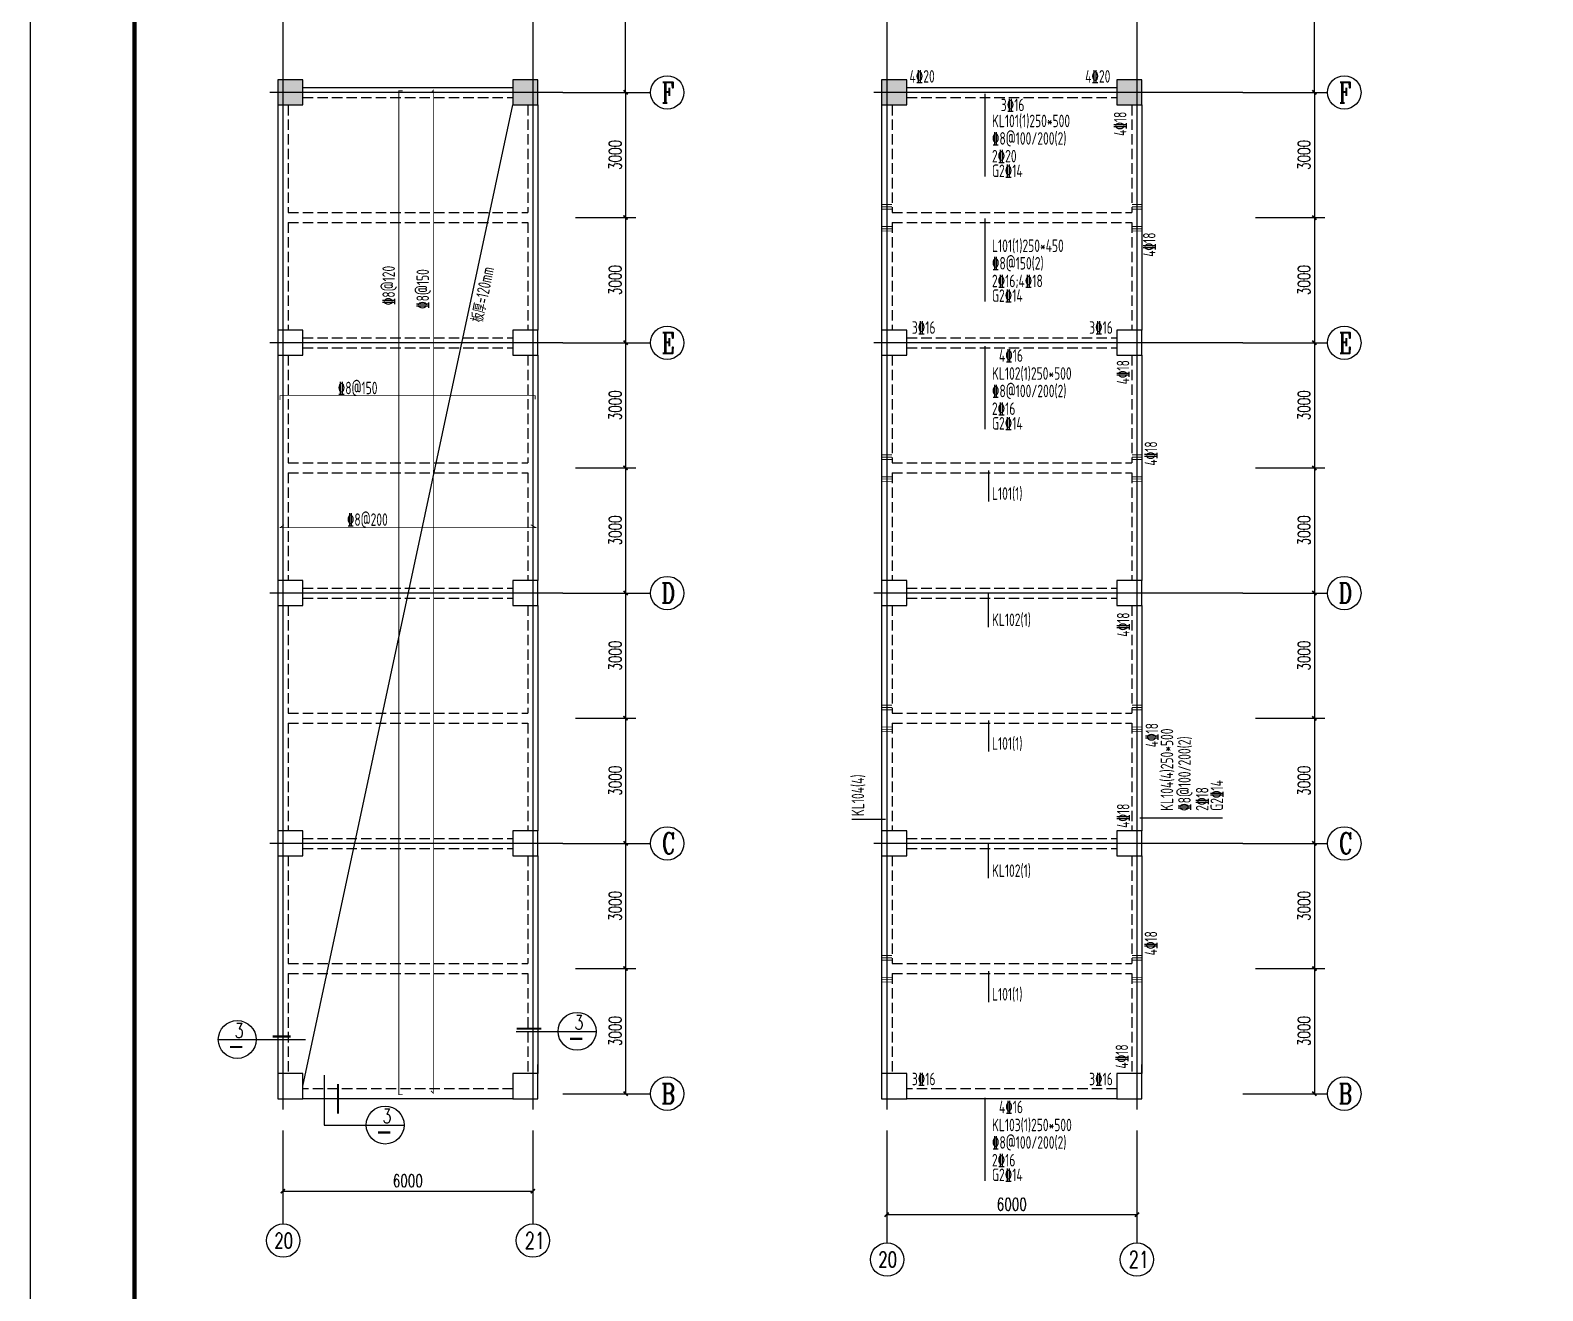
# Model space of a CAD drawing. Extents: x -73672 to 366960, y -527333 to 140666.
# Drawn here: x 185242 to 221508, y -503634 to -473421 of the extents above; entities that cross this region are included whole.
import ezdxf
from ezdxf.enums import TextEntityAlignment as Align

# ---------------------------------------------------------------- set-up
doc = ezdxf.new("R2010")
doc.units = 0
doc.header["$LTSCALE"] = 1000
doc.header["$MEASUREMENT"] = 0
doc.linetypes.add('DASH', pattern=[0.35, 0.25, -0.1])
for name, color, linetype in [('11', 3, 'Continuous'), ('AXIS', 3, 'Continuous'), ('AXIS_TEXT', 7, 'Continuous'), ('COLUMN', 9, 'Continuous'), ('PUB_TITLE', 4, 'Continuous'), ('TEXT', 3, 'Continuous'), ('WALL', 9, 'Continuous'), ('建-尺寸', 3, 'Continuous')]:
    doc.layers.add(name, color=color, linetype=linetype)
doc.styles.add('_TCH_AXIS', font='COMPLEX', dxfattribs={"bigfont": 'GBCBIG'})
doc.styles.add('_TCH_DIM_T3', font='SIMPLEX', dxfattribs={"width": 0.705882, "bigfont": 'GBCBIG'})
doc.styles.add('A-DIM_T3', font='SIMPLEX', dxfattribs={"width": 0.705882, "bigfont": 'GBCBIG'})
doc.styles.add('COMPLEX', font='COMPLEX', dxfattribs={"bigfont": 'Tssdchn.shx'})
doc.styles.add('HZTXT', font='txt', dxfattribs={"bigfont": 'HZTXT'})
doc.styles.add('TSSD_Rein', font='Tssdeng.shx', dxfattribs={"width": 0.7, "bigfont": 'hztxt.shx'})
doc.dimstyles.new('_TCH_ARCH-100', dxfattribs={"dimtxt": 297.5, "dimasz": 100, "dimexe": 250, "dimexo": 300, "dimgap": 100, "dimtad": 1, "dimdec": 0, "dimzin": 0, "dimdsep": 46, "dimtxsty": '_TCH_DIM_T3', "dimblk": 'ARCHTICK', "dimcen": 0.09, "dimclrt": 7, "dimazin": 2, "dimtfac": 1, "dimtdec": 0, "dimtix": 1, "dimtmove": 2, "dimatfit": 3, "dimfxl": 0, "dimtolj": 1, "dimtzin": 0, "dimarcsym": 0})
doc.dimstyles.new('A-DIM-100', dxfattribs={"dimtxt": 297.5, "dimasz": 100, "dimexe": 250, "dimexo": 300, "dimgap": 100, "dimtad": 1, "dimdec": 0, "dimzin": 0, "dimdsep": 46, "dimtxsty": 'A-DIM_T3', "dimblk": 'ARCHTICK', "dimcen": 0.09, "dimclrt": 7, "dimazin": 2, "dimtfac": 1, "dimtdec": 0, "dimtix": 1, "dimtmove": 2, "dimatfit": 3, "dimfxl": 0, "dimtolj": 1, "dimtzin": 0, "dimarcsym": 0})

# ---------------------------------------------------------------- blocks, each defined once
blk = doc.blocks.new('_ArchTick')
at = {"color": 0, "linetype": 'ByBlock', "const_width": 0.4}
blk.add_lwpolyline([(-0.5, -0.5), (0.5, 0.5)], dxfattribs=at)
blk = doc.blocks.new('*D7681')
at = {"layer": 'AXIS', "color": 0, "lineweight": -2}
for p, q in [((191295, -500091), (191295, -501497)), ((197295, -500091), (197295, -501497)), ((191295, -501247), (197295, -501247))]:
    blk.add_line(p, q, dxfattribs=at)
at = {"layer": 'Defpoints', "color": 0}
for p in [(191295, -499791), (197295, -499791), (197295, -501247)]:
    blk.add_point(p, dxfattribs=at)
at = {"layer": 'AXIS', "color": 0, "linetype": 'ByBlock', "lineweight": -2, "xscale": 100, "yscale": 100, "zscale": 100, "rotation": 180}
blk.add_blockref('_ArchTick', (191295, -501247), dxfattribs=at)
at = {"layer": 'AXIS', "color": 0, "linetype": 'ByBlock', "lineweight": -2, "xscale": 100, "yscale": 100, "zscale": 100}
blk.add_blockref('_ArchTick', (197295, -501247), dxfattribs=at)
at = {"layer": 'AXIS', "color": 7, "insert": (194295, -500998), "char_height": 297.5, "attachment_point": 5, "style": '_TCH_DIM_T3'}
blk.add_mtext('\\A1;6000', dxfattribs=at)
blk = doc.blocks.new('*D7682')
at = {"layer": 'AXIS', "color": 0, "lineweight": -2}
for p, q in [((198312, -468910), (199766, -468910)), ((199516, -474910), (199516, -468910)), ((198312, -474910), (199766, -474910))]:
    blk.add_line(p, q, dxfattribs=at)
at = {"layer": 'Defpoints', "color": 0}
for p in [(198012, -468910), (199516, -468910), (198012, -474910)]:
    blk.add_point(p, dxfattribs=at)
at = {"layer": 'AXIS', "color": 0, "linetype": 'ByBlock', "lineweight": -2, "xscale": 100, "yscale": 100, "zscale": 100}
for p, rotation in [((199516, -468910), 90), ((199516, -474910), 270)]:
    blk.add_blockref('_ArchTick', p, dxfattribs=dict(at, rotation=rotation))
at = {"layer": 'AXIS', "color": 7, "insert": (199267, -471910), "char_height": 297.5, "attachment_point": 5, "rotation": 90, "style": '_TCH_DIM_T3'}
blk.add_mtext('\\A1;6000', dxfattribs=at)
blk = doc.blocks.new('*D7687')
at = {"layer": 'AXIS', "color": 0, "lineweight": -2}
for p, q in [((205777, -500091), (205777, -502060)), ((211777, -500091), (211777, -502060)), ((205777, -501810), (211777, -501810))]:
    blk.add_line(p, q, dxfattribs=at)
at = {"layer": 'Defpoints', "color": 0}
for p in [(205777, -499791), (211777, -499791), (211777, -501810)]:
    blk.add_point(p, dxfattribs=at)
at = {"layer": 'AXIS', "color": 0, "linetype": 'ByBlock', "lineweight": -2, "xscale": 100, "yscale": 100, "zscale": 100, "rotation": 180}
blk.add_blockref('_ArchTick', (205777, -501810), dxfattribs=at)
at = {"layer": 'AXIS', "color": 0, "linetype": 'ByBlock', "lineweight": -2, "xscale": 100, "yscale": 100, "zscale": 100}
blk.add_blockref('_ArchTick', (211777, -501810), dxfattribs=at)
at = {"layer": 'AXIS', "color": 7, "insert": (208777, -501561), "char_height": 297.5, "attachment_point": 5, "style": '_TCH_DIM_T3'}
blk.add_mtext('\\A1;6000', dxfattribs=at)
blk = doc.blocks.new('*D7688')
at = {"layer": 'AXIS', "color": 0, "lineweight": -2}
for p, q in [((214621, -468910), (216281, -468910)), ((216031, -474910), (216031, -468910)), ((214621, -474910), (216281, -474910))]:
    blk.add_line(p, q, dxfattribs=at)
at = {"layer": 'Defpoints', "color": 0}
for p in [(214321, -468910), (216031, -468910), (214321, -474910)]:
    blk.add_point(p, dxfattribs=at)
at = {"layer": 'AXIS', "color": 0, "linetype": 'ByBlock', "lineweight": -2, "xscale": 100, "yscale": 100, "zscale": 100}
for p, rotation in [((216031, -468910), 90), ((216031, -474910), 270)]:
    blk.add_blockref('_ArchTick', p, dxfattribs=dict(at, rotation=rotation))
at = {"layer": 'AXIS', "color": 7, "insert": (215782, -471910), "char_height": 297.5, "attachment_point": 5, "rotation": 90, "style": '_TCH_DIM_T3'}
blk.add_mtext('\\A1;6000', dxfattribs=at)
blk = doc.blocks.new('_AXISO')
blk.add_circle((0, 0), 0.5)
at = {"layer": 'AXIS_TEXT', "style": 'COMPLEX'}
blk.add_attdef('A', text='', height=0.56, dxfattribs=at).set_placement((-0.25, -0.28), (0.25, -0.28), align=Align.FIT)
blk = doc.blocks.new('*D8714')
at = {"layer": 'Defpoints', "color": 0}
for p in [(198012, -474910), (198012, -477910), (199516, -477910)]:
    blk.add_point(p, dxfattribs=at)
at = {"layer": '建-尺寸', "color": 0, "lineweight": -2}
for p, q in [((198312, -474910), (199766, -474910)), ((199516, -474910), (199516, -477910)), ((198312, -477910), (199766, -477910))]:
    blk.add_line(p, q, dxfattribs=at)
at = {"layer": '建-尺寸', "color": 0, "linetype": 'ByBlock', "lineweight": -2, "xscale": 100, "yscale": 100, "zscale": 100}
for p, rotation in [((199516, -474910), 90), ((199516, -477910), 270)]:
    blk.add_blockref('_ArchTick', p, dxfattribs=dict(at, rotation=rotation))
at = {"layer": '建-尺寸', "color": 7, "insert": (199267, -476410), "char_height": 297.5, "attachment_point": 5, "rotation": 90, "style": 'A-DIM_T3'}
blk.add_mtext('\\A1;3000', dxfattribs=at)
blk = doc.blocks.new('*D8715')
at = {"layer": 'Defpoints', "color": 0}
for p in [(198012, -477910), (198012, -480910), (199516, -480910)]:
    blk.add_point(p, dxfattribs=at)
at = {"layer": '建-尺寸', "color": 0, "lineweight": -2}
for p, q in [((198312, -477910), (199766, -477910)), ((199516, -477910), (199516, -480910)), ((198312, -480910), (199766, -480910))]:
    blk.add_line(p, q, dxfattribs=at)
at = {"layer": '建-尺寸', "color": 0, "linetype": 'ByBlock', "lineweight": -2, "xscale": 100, "yscale": 100, "zscale": 100}
for p, rotation in [((199516, -477910), 90), ((199516, -480910), 270)]:
    blk.add_blockref('_ArchTick', p, dxfattribs=dict(at, rotation=rotation))
at = {"layer": '建-尺寸', "color": 7, "insert": (199267, -479410), "char_height": 297.5, "attachment_point": 5, "rotation": 90, "style": 'A-DIM_T3'}
blk.add_mtext('\\A1;3000', dxfattribs=at)
blk = doc.blocks.new('*D8716')
at = {"layer": 'Defpoints', "color": 0}
for p in [(198012, -480910), (198012, -483910), (199516, -483910)]:
    blk.add_point(p, dxfattribs=at)
at = {"layer": '建-尺寸', "color": 0, "lineweight": -2}
for p, q in [((198312, -480910), (199766, -480910)), ((199516, -480910), (199516, -483910)), ((198312, -483910), (199766, -483910))]:
    blk.add_line(p, q, dxfattribs=at)
at = {"layer": '建-尺寸', "color": 0, "linetype": 'ByBlock', "lineweight": -2, "xscale": 100, "yscale": 100, "zscale": 100}
for p, rotation in [((199516, -480910), 90), ((199516, -483910), 270)]:
    blk.add_blockref('_ArchTick', p, dxfattribs=dict(at, rotation=rotation))
at = {"layer": '建-尺寸', "color": 7, "insert": (199267, -482410), "char_height": 297.5, "attachment_point": 5, "rotation": 90, "style": 'A-DIM_T3'}
blk.add_mtext('\\A1;3000', dxfattribs=at)
blk = doc.blocks.new('*D8717')
at = {"layer": 'Defpoints', "color": 0}
for p in [(198012, -483910), (198012, -486910), (199516, -486910)]:
    blk.add_point(p, dxfattribs=at)
at = {"layer": '建-尺寸', "color": 0, "lineweight": -2}
for p, q in [((198312, -483910), (199766, -483910)), ((199516, -483910), (199516, -486910)), ((198312, -486910), (199766, -486910))]:
    blk.add_line(p, q, dxfattribs=at)
at = {"layer": '建-尺寸', "color": 0, "linetype": 'ByBlock', "lineweight": -2, "xscale": 100, "yscale": 100, "zscale": 100}
for p, rotation in [((199516, -483910), 90), ((199516, -486910), 270)]:
    blk.add_blockref('_ArchTick', p, dxfattribs=dict(at, rotation=rotation))
at = {"layer": '建-尺寸', "color": 7, "insert": (199267, -485410), "char_height": 297.5, "attachment_point": 5, "rotation": 90, "style": 'A-DIM_T3'}
blk.add_mtext('\\A1;3000', dxfattribs=at)
blk = doc.blocks.new('*D8718')
at = {"layer": 'Defpoints', "color": 0}
for p in [(198012, -486910), (198012, -489910), (199516, -489910)]:
    blk.add_point(p, dxfattribs=at)
at = {"layer": '建-尺寸', "color": 0, "lineweight": -2}
for p, q in [((198312, -486910), (199766, -486910)), ((199516, -486910), (199516, -489910)), ((198312, -489910), (199766, -489910))]:
    blk.add_line(p, q, dxfattribs=at)
at = {"layer": '建-尺寸', "color": 0, "linetype": 'ByBlock', "lineweight": -2, "xscale": 100, "yscale": 100, "zscale": 100}
for p, rotation in [((199516, -486910), 90), ((199516, -489910), 270)]:
    blk.add_blockref('_ArchTick', p, dxfattribs=dict(at, rotation=rotation))
at = {"layer": '建-尺寸', "color": 7, "insert": (199267, -488410), "char_height": 297.5, "attachment_point": 5, "rotation": 90, "style": 'A-DIM_T3'}
blk.add_mtext('\\A1;3000', dxfattribs=at)
blk = doc.blocks.new('*D8719')
at = {"layer": 'Defpoints', "color": 0}
for p in [(198012, -489910), (198012, -492910), (199516, -492910)]:
    blk.add_point(p, dxfattribs=at)
at = {"layer": '建-尺寸', "color": 0, "lineweight": -2}
for p, q in [((198312, -489910), (199766, -489910)), ((199516, -489910), (199516, -492910)), ((198312, -492910), (199766, -492910))]:
    blk.add_line(p, q, dxfattribs=at)
at = {"layer": '建-尺寸', "color": 0, "linetype": 'ByBlock', "lineweight": -2, "xscale": 100, "yscale": 100, "zscale": 100}
for p, rotation in [((199516, -489910), 90), ((199516, -492910), 270)]:
    blk.add_blockref('_ArchTick', p, dxfattribs=dict(at, rotation=rotation))
at = {"layer": '建-尺寸', "color": 7, "insert": (199267, -491410), "char_height": 297.5, "attachment_point": 5, "rotation": 90, "style": 'A-DIM_T3'}
blk.add_mtext('\\A1;3000', dxfattribs=at)
blk = doc.blocks.new('*D8720')
at = {"layer": 'Defpoints', "color": 0}
for p in [(198012, -492910), (198012, -495910), (199516, -495910)]:
    blk.add_point(p, dxfattribs=at)
at = {"layer": '建-尺寸', "color": 0, "lineweight": -2}
for p, q in [((198312, -492910), (199766, -492910)), ((199516, -492910), (199516, -495910)), ((198312, -495910), (199766, -495910))]:
    blk.add_line(p, q, dxfattribs=at)
at = {"layer": '建-尺寸', "color": 0, "linetype": 'ByBlock', "lineweight": -2, "xscale": 100, "yscale": 100, "zscale": 100}
for p, rotation in [((199516, -492910), 90), ((199516, -495910), 270)]:
    blk.add_blockref('_ArchTick', p, dxfattribs=dict(at, rotation=rotation))
at = {"layer": '建-尺寸', "color": 7, "insert": (199267, -494410), "char_height": 297.5, "attachment_point": 5, "rotation": 90, "style": 'A-DIM_T3'}
blk.add_mtext('\\A1;3000', dxfattribs=at)
blk = doc.blocks.new('*D8721')
at = {"layer": 'Defpoints', "color": 0}
for p in [(198012, -495910), (198012, -498910), (199516, -498910)]:
    blk.add_point(p, dxfattribs=at)
at = {"layer": '建-尺寸', "color": 0, "lineweight": -2}
for p, q in [((198312, -495910), (199766, -495910)), ((199516, -495910), (199516, -498910)), ((198312, -498910), (199766, -498910))]:
    blk.add_line(p, q, dxfattribs=at)
at = {"layer": '建-尺寸', "color": 0, "linetype": 'ByBlock', "lineweight": -2, "xscale": 100, "yscale": 100, "zscale": 100}
for p, rotation in [((199516, -495910), 90), ((199516, -498910), 270)]:
    blk.add_blockref('_ArchTick', p, dxfattribs=dict(at, rotation=rotation))
at = {"layer": '建-尺寸', "color": 7, "insert": (199267, -497410), "char_height": 297.5, "attachment_point": 5, "rotation": 90, "style": 'A-DIM_T3'}
blk.add_mtext('\\A1;3000', dxfattribs=at)
blk = doc.blocks.new('*D8722')
at = {"layer": 'Defpoints', "color": 0}
for p in [(214321, -474910), (214321, -477910), (216031, -477910)]:
    blk.add_point(p, dxfattribs=at)
at = {"layer": '建-尺寸', "color": 0, "lineweight": -2}
for p, q in [((214621, -474910), (216281, -474910)), ((216031, -474910), (216031, -477910)), ((214621, -477910), (216281, -477910))]:
    blk.add_line(p, q, dxfattribs=at)
at = {"layer": '建-尺寸', "color": 0, "linetype": 'ByBlock', "lineweight": -2, "xscale": 100, "yscale": 100, "zscale": 100}
for p, rotation in [((216031, -474910), 90), ((216031, -477910), 270)]:
    blk.add_blockref('_ArchTick', p, dxfattribs=dict(at, rotation=rotation))
at = {"layer": '建-尺寸', "color": 7, "insert": (215782, -476410), "char_height": 297.5, "attachment_point": 5, "rotation": 90, "style": 'A-DIM_T3'}
blk.add_mtext('\\A1;3000', dxfattribs=at)
blk = doc.blocks.new('*D8723')
at = {"layer": 'Defpoints', "color": 0}
for p in [(214321, -477910), (214321, -480910), (216031, -480910)]:
    blk.add_point(p, dxfattribs=at)
at = {"layer": '建-尺寸', "color": 0, "lineweight": -2}
for p, q in [((214621, -477910), (216281, -477910)), ((216031, -477910), (216031, -480910)), ((214621, -480910), (216281, -480910))]:
    blk.add_line(p, q, dxfattribs=at)
at = {"layer": '建-尺寸', "color": 0, "linetype": 'ByBlock', "lineweight": -2, "xscale": 100, "yscale": 100, "zscale": 100}
for p, rotation in [((216031, -477910), 90), ((216031, -480910), 270)]:
    blk.add_blockref('_ArchTick', p, dxfattribs=dict(at, rotation=rotation))
at = {"layer": '建-尺寸', "color": 7, "insert": (215782, -479410), "char_height": 297.5, "attachment_point": 5, "rotation": 90, "style": 'A-DIM_T3'}
blk.add_mtext('\\A1;3000', dxfattribs=at)
blk = doc.blocks.new('*D8724')
at = {"layer": 'Defpoints', "color": 0}
for p in [(214321, -480910), (214321, -483910), (216031, -483910)]:
    blk.add_point(p, dxfattribs=at)
at = {"layer": '建-尺寸', "color": 0, "lineweight": -2}
for p, q in [((214621, -480910), (216281, -480910)), ((216031, -480910), (216031, -483910)), ((214621, -483910), (216281, -483910))]:
    blk.add_line(p, q, dxfattribs=at)
at = {"layer": '建-尺寸', "color": 0, "linetype": 'ByBlock', "lineweight": -2, "xscale": 100, "yscale": 100, "zscale": 100}
for p, rotation in [((216031, -480910), 90), ((216031, -483910), 270)]:
    blk.add_blockref('_ArchTick', p, dxfattribs=dict(at, rotation=rotation))
at = {"layer": '建-尺寸', "color": 7, "insert": (215782, -482410), "char_height": 297.5, "attachment_point": 5, "rotation": 90, "style": 'A-DIM_T3'}
blk.add_mtext('\\A1;3000', dxfattribs=at)
blk = doc.blocks.new('*D8725')
at = {"layer": 'Defpoints', "color": 0}
for p in [(214321, -483910), (214321, -486910), (216031, -486910)]:
    blk.add_point(p, dxfattribs=at)
at = {"layer": '建-尺寸', "color": 0, "lineweight": -2}
for p, q in [((214621, -483910), (216281, -483910)), ((216031, -483910), (216031, -486910)), ((214621, -486910), (216281, -486910))]:
    blk.add_line(p, q, dxfattribs=at)
at = {"layer": '建-尺寸', "color": 0, "linetype": 'ByBlock', "lineweight": -2, "xscale": 100, "yscale": 100, "zscale": 100}
for p, rotation in [((216031, -483910), 90), ((216031, -486910), 270)]:
    blk.add_blockref('_ArchTick', p, dxfattribs=dict(at, rotation=rotation))
at = {"layer": '建-尺寸', "color": 7, "insert": (215782, -485410), "char_height": 297.5, "attachment_point": 5, "rotation": 90, "style": 'A-DIM_T3'}
blk.add_mtext('\\A1;3000', dxfattribs=at)
blk = doc.blocks.new('*D8726')
at = {"layer": 'Defpoints', "color": 0}
for p in [(214321, -486910), (214321, -489910), (216031, -489910)]:
    blk.add_point(p, dxfattribs=at)
at = {"layer": '建-尺寸', "color": 0, "lineweight": -2}
for p, q in [((214621, -486910), (216281, -486910)), ((216031, -486910), (216031, -489910)), ((214621, -489910), (216281, -489910))]:
    blk.add_line(p, q, dxfattribs=at)
at = {"layer": '建-尺寸', "color": 0, "linetype": 'ByBlock', "lineweight": -2, "xscale": 100, "yscale": 100, "zscale": 100}
for p, rotation in [((216031, -486910), 90), ((216031, -489910), 270)]:
    blk.add_blockref('_ArchTick', p, dxfattribs=dict(at, rotation=rotation))
at = {"layer": '建-尺寸', "color": 7, "insert": (215782, -488410), "char_height": 297.5, "attachment_point": 5, "rotation": 90, "style": 'A-DIM_T3'}
blk.add_mtext('\\A1;3000', dxfattribs=at)
blk = doc.blocks.new('*D8727')
at = {"layer": 'Defpoints', "color": 0}
for p in [(214321, -489910), (214321, -492910), (216031, -492910)]:
    blk.add_point(p, dxfattribs=at)
at = {"layer": '建-尺寸', "color": 0, "lineweight": -2}
for p, q in [((214621, -489910), (216281, -489910)), ((216031, -489910), (216031, -492910)), ((214621, -492910), (216281, -492910))]:
    blk.add_line(p, q, dxfattribs=at)
at = {"layer": '建-尺寸', "color": 0, "linetype": 'ByBlock', "lineweight": -2, "xscale": 100, "yscale": 100, "zscale": 100}
for p, rotation in [((216031, -489910), 90), ((216031, -492910), 270)]:
    blk.add_blockref('_ArchTick', p, dxfattribs=dict(at, rotation=rotation))
at = {"layer": '建-尺寸', "color": 7, "insert": (215782, -491410), "char_height": 297.5, "attachment_point": 5, "rotation": 90, "style": 'A-DIM_T3'}
blk.add_mtext('\\A1;3000', dxfattribs=at)
blk = doc.blocks.new('*D8728')
at = {"layer": 'Defpoints', "color": 0}
for p in [(214321, -492910), (214321, -495910), (216031, -495910)]:
    blk.add_point(p, dxfattribs=at)
at = {"layer": '建-尺寸', "color": 0, "lineweight": -2}
for p, q in [((214621, -492910), (216281, -492910)), ((216031, -492910), (216031, -495910)), ((214621, -495910), (216281, -495910))]:
    blk.add_line(p, q, dxfattribs=at)
at = {"layer": '建-尺寸', "color": 0, "linetype": 'ByBlock', "lineweight": -2, "xscale": 100, "yscale": 100, "zscale": 100}
for p, rotation in [((216031, -492910), 90), ((216031, -495910), 270)]:
    blk.add_blockref('_ArchTick', p, dxfattribs=dict(at, rotation=rotation))
at = {"layer": '建-尺寸', "color": 7, "insert": (215782, -494410), "char_height": 297.5, "attachment_point": 5, "rotation": 90, "style": 'A-DIM_T3'}
blk.add_mtext('\\A1;3000', dxfattribs=at)
blk = doc.blocks.new('*D8729')
at = {"layer": 'Defpoints', "color": 0}
for p in [(214321, -495910), (214321, -498910), (216031, -498910)]:
    blk.add_point(p, dxfattribs=at)
at = {"layer": '建-尺寸', "color": 0, "lineweight": -2}
for p, q in [((214621, -495910), (216281, -495910)), ((216031, -495910), (216031, -498910)), ((214621, -498910), (216281, -498910))]:
    blk.add_line(p, q, dxfattribs=at)
at = {"layer": '建-尺寸', "color": 0, "linetype": 'ByBlock', "lineweight": -2, "xscale": 100, "yscale": 100, "zscale": 100}
for p, rotation in [((216031, -495910), 90), ((216031, -498910), 270)]:
    blk.add_blockref('_ArchTick', p, dxfattribs=dict(at, rotation=rotation))
at = {"layer": '建-尺寸', "color": 7, "insert": (215782, -497410), "char_height": 297.5, "attachment_point": 5, "rotation": 90, "style": 'A-DIM_T3'}
blk.add_mtext('\\A1;3000', dxfattribs=at)

msp = doc.modelspace()

# ---------------------------------------------------------------- hatches: boundary and pattern name
h = msp.add_hatch(color=0)
h.dxf.hatch_style = 1
h.paths.add_polyline_path([(191295.46, -475210.34), (191775.46, -475210.34), (191775.46, -474610.34), (191295.46, -474610.34)])
h.paths.add_polyline_path([(191295.46, -474610.34), (191175.46, -474610.34), (191175.46, -475210.34), (191295.46, -475210.34)])
h = msp.add_hatch(color=0)
h.dxf.hatch_style = 1
h.paths.add_polyline_path([(196935.46, -475210.34), (197415.46, -475210.34), (197415.46, -474610.34), (196935.46, -474610.34)])
h.paths.add_polyline_path([(196935.46, -474610.34), (196815.46, -474610.34), (196815.46, -475210.34), (196935.46, -475210.34)])
h = msp.add_hatch(color=0)
h.dxf.hatch_style = 1
h.paths.add_polyline_path([(205776.59, -475210.34), (206256.59, -475210.34), (206256.59, -474610.34), (205776.59, -474610.34)])
h.paths.add_polyline_path([(205776.59, -474610.34), (205656.59, -474610.34), (205656.59, -475210.34), (205776.59, -475210.34)])
h = msp.add_hatch(color=0)
h.dxf.hatch_style = 1
h.paths.add_polyline_path([(211416.59, -475210.34), (211896.59, -475210.34), (211896.59, -474610.34), (211416.59, -474610.34)])
h.paths.add_polyline_path([(211416.59, -474610.34), (211296.59, -474610.34), (211296.59, -475210.34), (211416.59, -475210.34)])

# ---------------------------------------------------------------- linework, layer by layer
at = {"color": 1}
for p, q in [((191295.46, -450219.81), (191295.46, -499290.99)), ((197295.46, -450219.81), (197295.46, -499290.99)), ((205776.59, -450631.96), (205776.59, -499290.99)), ((211776.59, -450631.96), (211776.59, -499290.99)), ((198012.12, -474910.34), (190986.64, -474910.34)), ((214320.52, -474910.34), (205467.76, -474910.34)), ((198012.12, -480910.34), (190986.64, -480910.34)), ((214320.52, -480910.34), (205467.76, -480910.34)), ((198012.12, -486910.34), (190986.64, -486910.34)), ((214320.52, -486910.34), (205467.76, -486910.34)), ((198012.12, -492910.34), (190986.64, -492910.34)), ((214320.52, -492910.34), (205467.76, -492910.34))]:
    msp.add_line(p, q, dxfattribs=at)
for p, q in [((191775.46, -474790.34), (191775.46, -474705)), ((206256.59, -474790.34), (206256.59, -474705)), ((197415.46, -498495.34), (197415.46, -498210.34)), ((211896.59, -498495.34), (211896.59, -498210.34))]:
    msp.add_line(p, q)
at = {"color": 0}
for p, q in [((208130.81, -474942.32), (208130.81, -476930.13)), ((191175.46, -475210.34), (191175.46, -499030.34)), ((191775.46, -498730.34), (196815.46, -475210.34)), ((205656.59, -475210.34), (205656.59, -499030.34)), ((208130.81, -477934.12), (208130.81, -479921.94)), ((208130.81, -480995.69), (208130.81, -482983.51)), ((208218.47, -483972.77), (208218.47, -484719.04)), ((208221.23, -487731.18), (208221.23, -486918.87)), ((208218.47, -489963.36), (208218.47, -490709.63)), ((204939.42, -492333.35), (205751.72, -492333.35)), ((211845.05, -492301.64), (213832.87, -492301.64)), ((208221.23, -493744.57), (208221.23, -492932.26)), ((208218.47, -495974.33), (208218.47, -496720.61)), ((196890.05, -497416.48), (198808.56, -497416.48)), ((189750.28, -497612.02), (191841.87, -497612.02)), ((192287.15, -498463.07), (192287.15, -499662.09)), ((208130.81, -499007.76), (208130.81, -500995.58)), ((196815.46, -499030.34), (191775.46, -499030.34)), ((211296.59, -499030.34), (206256.59, -499030.34)), ((192287.15, -499662.09), (194205.66, -499662.09))]:
    msp.add_line(p, q, dxfattribs=at)
for points, const_width in [([(194168.26, -498934.38), (194079.82, -498934.38), (194079.82, -474873.73), (194168.81, -474873.73)], 20), ([(205656.59, -477599.18), (205906.59, -477599.18)], 20), ([(211656.59, -477599.18), (211896.59, -477599.18)], 20), ([(205656.59, -477654.86), (205906.59, -477654.86)], 20), ([(205656.59, -477710.54), (205906.59, -477710.54)], 20), ([(211656.59, -477654.86), (211896.59, -477654.86)], 20), ([(211656.59, -477710.54), (211896.59, -477710.54)], 20), ([(205656.59, -478123.25), (205906.59, -478123.25)], 20), ([(205656.59, -478178.93), (205906.59, -478178.93)], 20), ([(205656.59, -478234.61), (205906.59, -478234.61)], 20), ([(211656.59, -478123.25), (211896.59, -478123.25)], 20), ([(211656.59, -478178.93), (211896.59, -478178.93)], 20), ([(211656.59, -478234.61), (211896.59, -478234.61)], 20), ([(191231.36, -482283.47), (191231.36, -482181.11), (197350.3, -482181.11), (197350.3, -482270.6)], 20), ([(205656.59, -483599.18), (205906.59, -483599.18)], 20), ([(205656.59, -483654.86), (205906.59, -483654.86)], 20), ([(205656.59, -483710.54), (205906.59, -483710.54)], 20), ([(211656.59, -483599.18), (211896.59, -483599.18)], 20), ([(211656.59, -483654.86), (211896.59, -483654.86)], 20), ([(211656.59, -483710.54), (211896.59, -483710.54)], 20), ([(205656.59, -484123.25), (205906.59, -484123.25)], 20), ([(211656.59, -484123.25), (211896.59, -484123.25)], 20), ([(205656.59, -484178.93), (205906.59, -484178.93)], 20), ([(205656.59, -484234.61), (205906.59, -484234.61)], 20), ([(211656.59, -484178.93), (211896.59, -484178.93)], 20), ([(211656.59, -484234.61), (211896.59, -484234.61)], 20), ([(191322.57, -485275.29), (191234.29, -485343.1), (197364.74, -485343.1), (197243.55, -485273.99)], 20), ([(205656.59, -489599.18), (205906.59, -489599.18)], 20), ([(211656.59, -489599.18), (211896.59, -489599.18)], 20), ([(205656.59, -489654.86), (205906.59, -489654.86)], 20), ([(205656.59, -489710.54), (205906.59, -489710.54)], 20), ([(211656.59, -489654.86), (211896.59, -489654.86)], 20), ([(211656.59, -489710.54), (211896.59, -489710.54)], 20), ([(205656.59, -490123.25), (205906.59, -490123.25)], 20), ([(205656.59, -490178.93), (205906.59, -490178.93)], 20), ([(205656.59, -490234.61), (205906.59, -490234.61)], 20), ([(211656.59, -490123.25), (211896.59, -490123.25)], 20), ([(211656.59, -490178.93), (211896.59, -490178.93)], 20), ([(211656.59, -490234.61), (211896.59, -490234.61)], 20), ([(205656.59, -495599.18), (205906.59, -495599.18)], 20), ([(205656.59, -495654.86), (205906.59, -495654.86)], 20), ([(205656.59, -495710.54), (205906.59, -495710.54)], 20), ([(211656.59, -495599.18), (211896.59, -495599.18)], 20), ([(211656.59, -495654.86), (211896.59, -495654.86)], 20), ([(211656.59, -495710.54), (211896.59, -495710.54)], 20), ([(205656.59, -496123.25), (205906.59, -496123.25)], 20), ([(211656.59, -496123.25), (211896.59, -496123.25)], 20), ([(205656.59, -496178.93), (205906.59, -496178.93)], 20), ([(205656.59, -496234.61), (205906.59, -496234.61)], 20), ([(211656.59, -496178.93), (211896.59, -496178.93)], 20), ([(211656.59, -496234.61), (211896.59, -496234.61)], 20), ([(191053.3, -497540.35), (191482.72, -497540.35)], 50), ([(196905.61, -497349.35), (197496.82, -497351.48)], 50), ([(198182.55, -497596.06), (198476.03, -497596.06)], 50), ([(190033.34, -497791.61), (190326.82, -497791.61)], 50), ([(192622.55, -499385.86), (192622.55, -498674.81)], 50), ([(193579.65, -499841.68), (193873.13, -499841.68)], 50)]:
    msp.add_lwpolyline(points, dxfattribs=dict(at, const_width=const_width))
at = {"const_width": 20}
msp.add_lwpolyline([(194871.03, -474902.65), (194908.4, -474855.09), (194908.4, -498901.1), (194851.63, -498843.6)], dxfattribs=at)
at = {"color": 0}
for centre in [(190204.82, -497612.02), (198354.03, -497416.48), (193751.12, -499662.09)]:
    msp.add_circle(centre, 454.54, dxfattribs=at)
at = {"layer": 'AXIS'}
for p, q in [((198012.12, -474910.34), (200114.54, -474910.34)), ((214320.52, -474910.34), (216349.96, -474910.34)), ((198012.12, -480910.34), (200114.54, -480910.34)), ((214320.52, -480910.34), (216349.96, -480910.34)), ((198012.12, -486910.34), (200114.54, -486910.34)), ((214320.52, -486910.34), (216349.96, -486910.34)), ((198012.12, -492910.34), (200114.54, -492910.34)), ((214320.52, -492910.34), (216349.96, -492910.34)), ((198012.12, -498910.34), (200114.54, -498910.34)), ((214320.52, -498910.34), (216349.96, -498910.34)), ((191295.46, -499790.99), (191295.46, -502032.5)), ((197295.46, -499790.99), (197295.46, -502032.5)), ((205776.59, -499790.99), (205776.59, -502485.86)), ((211776.59, -499790.99), (211776.59, -502485.86))]:
    msp.add_line(p, q, dxfattribs=at)
for centre in [(191306.39, -502432.5), (205787.52, -502885.86)]:
    msp.add_circle(centre, 400, dxfattribs=at)
at = {"layer": 'COLUMN'}
for points in [[(191175.46, -475210.34), (191775.46, -475210.34), (191775.46, -474610.34), (191175.46, -474610.34)], [(196815.46, -475210.34), (197415.46, -475210.34), (197415.46, -474610.34), (196815.46, -474610.34)], [(205656.59, -475210.34), (206256.59, -475210.34), (206256.59, -474610.34), (205656.59, -474610.34)], [(211296.59, -475210.34), (211896.59, -475210.34), (211896.59, -474610.34), (211296.59, -474610.34)], [(191175.46, -481210.34), (191775.46, -481210.34), (191775.46, -480610.34), (191175.46, -480610.34)], [(196815.46, -481210.34), (197415.46, -481210.34), (197415.46, -480610.34), (196815.46, -480610.34)], [(205656.59, -481210.34), (206256.59, -481210.34), (206256.59, -480610.34), (205656.59, -480610.34)], [(211296.59, -481210.34), (211896.59, -481210.34), (211896.59, -480610.34), (211296.59, -480610.34)], [(191175.46, -487210.34), (191775.46, -487210.34), (191775.46, -486610.34), (191175.46, -486610.34)], [(196815.46, -487210.34), (197415.46, -487210.34), (197415.46, -486610.34), (196815.46, -486610.34)], [(205656.59, -487210.34), (206256.59, -487210.34), (206256.59, -486610.34), (205656.59, -486610.34)], [(211296.59, -487210.34), (211896.59, -487210.34), (211896.59, -486610.34), (211296.59, -486610.34)], [(191175.46, -493210.34), (191775.46, -493210.34), (191775.46, -492610.34), (191175.46, -492610.34)], [(196815.46, -493210.34), (197415.46, -493210.34), (197415.46, -492610.34), (196815.46, -492610.34)], [(205656.59, -493210.34), (206256.59, -493210.34), (206256.59, -492610.34), (205656.59, -492610.34)], [(211296.59, -493210.34), (211896.59, -493210.34), (211896.59, -492610.34), (211296.59, -492610.34)], [(191175.46, -499030.34), (191775.46, -499030.34), (191775.46, -498430.34), (191175.46, -498430.34)], [(196815.46, -499030.34), (197415.46, -499030.34), (197415.46, -498430.34), (196815.46, -498430.34)], [(205656.59, -499030.34), (206256.59, -499030.34), (206256.59, -498430.34), (205656.59, -498430.34)], [(211296.59, -499030.34), (211896.59, -499030.34), (211896.59, -498430.34), (211296.59, -498430.34)]]:
    msp.add_lwpolyline(points, close=True, dxfattribs=at)
at = {"layer": 'PUB_TITLE'}
msp.add_lwpolyline([(185241.64, -527333.5), (333941.64, -527333.5), (333941.64, -443233.5), (185241.64, -443233.5)], close=True, dxfattribs=at)
at = {"layer": 'PUB_TITLE', "const_width": 100}
msp.add_lwpolyline([(187741.64, -526333.5), (332941.64, -526333.5), (332941.64, -444233.5), (187741.64, -444233.5)], close=True, dxfattribs=at)
at = {"layer": 'WALL'}
for p, q in [((191775.46, -474790.34), (196815.46, -474790.34)), ((206256.59, -474790.34), (211296.59, -474790.34)), ((197415.46, -475210.34), (197415.46, -480610.34)), ((211896.59, -475210.34), (211896.59, -480610.34)), ((197415.46, -481210.34), (197415.46, -486610.34)), ((211896.59, -481210.34), (211896.59, -486610.34)), ((197415.46, -487210.34), (197415.46, -492610.34)), ((211896.59, -487210.34), (211896.59, -492610.34)), ((197415.46, -493210.34), (197415.46, -498430.34)), ((211896.59, -493210.34), (211896.59, -498430.34))]:
    msp.add_line(p, q, dxfattribs=at)
at = {"layer": 'WALL', "linetype": 'DASH'}
for p, q in [((191775.46, -475030.34), (196815.46, -475030.34)), ((206256.59, -475030.34), (211296.59, -475030.34)), ((191425.46, -475210.34), (191425.46, -477790.34)), ((197175.46, -475210.34), (197175.46, -477790.34)), ((205906.59, -475210.34), (205906.59, -477790.34)), ((211656.59, -475210.34), (211656.59, -477790.34)), ((191425.46, -477790.34), (197175.46, -477790.34)), ((205906.59, -477790.34), (211656.59, -477790.34)), ((191425.46, -478030.34), (191425.46, -480610.34)), ((191425.46, -478030.34), (197175.46, -478030.34)), ((197175.46, -478030.34), (197175.46, -480610.34)), ((205906.59, -478030.34), (205906.59, -480610.34)), ((205906.59, -478030.34), (211656.59, -478030.34)), ((211656.59, -478030.34), (211656.59, -480610.34)), ((191775.46, -480790.34), (196815.46, -480790.34)), ((206256.59, -480790.34), (211296.59, -480790.34)), ((191425.46, -481210.34), (191425.46, -483790.34)), ((191775.46, -481030.34), (196815.46, -481030.34)), ((197175.46, -481210.34), (197175.46, -483790.34)), ((205906.59, -481210.34), (205906.59, -483790.34)), ((206256.59, -481030.34), (211296.59, -481030.34)), ((211656.59, -481210.34), (211656.59, -483790.34)), ((191425.46, -483790.34), (197175.46, -483790.34)), ((205906.59, -483790.34), (211656.59, -483790.34)), ((191425.46, -484030.34), (191425.46, -486610.34)), ((191425.46, -484030.34), (197175.46, -484030.34)), ((197175.46, -484030.34), (197175.46, -486610.34)), ((205906.59, -484030.34), (205906.59, -486610.34)), ((205906.59, -484030.34), (211656.59, -484030.34)), ((211656.59, -484030.34), (211656.59, -486610.34)), ((191775.46, -486790.34), (196815.46, -486790.34)), ((191775.46, -487030.34), (196815.46, -487030.34)), ((206256.59, -486790.34), (211296.59, -486790.34)), ((206256.59, -487030.34), (211296.59, -487030.34)), ((191425.46, -487210.34), (191425.46, -489790.34)), ((197175.46, -487210.34), (197175.46, -489790.34)), ((205906.59, -487210.34), (205906.59, -489790.34)), ((211656.59, -487210.34), (211656.59, -489790.34)), ((191425.46, -489790.34), (197175.46, -489790.34)), ((205906.59, -489790.34), (211656.59, -489790.34)), ((191425.46, -490030.34), (191425.46, -492610.34)), ((191425.46, -490030.34), (197175.46, -490030.34)), ((197175.46, -490030.34), (197175.46, -492610.34)), ((205906.59, -490030.34), (205906.59, -492610.34)), ((205906.59, -490030.34), (211656.59, -490030.34)), ((211656.59, -490030.34), (211656.59, -492610.34)), ((191775.46, -492790.34), (196815.46, -492790.34)), ((206256.59, -492790.34), (211296.59, -492790.34)), ((191425.46, -493210.34), (191425.46, -495790.34)), ((191775.46, -493030.34), (196815.46, -493030.34)), ((197175.46, -493210.34), (197175.46, -495790.34)), ((205906.59, -493210.34), (205906.59, -495790.34)), ((206256.59, -493030.34), (211296.59, -493030.34)), ((211656.59, -493210.34), (211656.59, -495790.34)), ((191425.46, -495790.34), (197175.46, -495790.34)), ((191425.46, -496030.34), (191425.46, -498430.34)), ((191425.46, -496030.34), (197175.46, -496030.34)), ((197175.46, -496030.34), (197175.46, -498430.34)), ((205906.59, -495790.34), (211656.59, -495790.34)), ((205906.59, -496030.34), (205906.59, -498430.34)), ((205906.59, -496030.34), (211656.59, -496030.34)), ((211656.59, -496030.34), (211656.59, -498430.34)), ((196815.46, -498790.34), (191775.46, -498790.34)), ((211296.59, -498790.34), (206256.59, -498790.34))]:
    msp.add_line(p, q, dxfattribs=at)

# ---------------------------------------------------------------- block references
at = {"layer": 'AXIS'}
ref = msp.add_blockref('_AXISO', (200514.54, -474910.34), dxfattribs=dict(at, xscale=800, yscale=800, zscale=800))
ref.add_attrib('A', 'F', (200381.91, -475156.93), dxfattribs={"color": 7, "height": 493.2, "style": '_TCH_AXIS', "width": 0.705882})
ref = msp.add_blockref('_AXISO', (216749.96, -474910.34), dxfattribs=dict(at, xscale=800, yscale=800, zscale=800))
ref.add_attrib('A', 'F', (216617.33, -475156.93), dxfattribs={"color": 7, "height": 493.2, "style": '_TCH_AXIS', "width": 0.705882})
ref = msp.add_blockref('_AXISO', (200514.54, -480910.34), dxfattribs=dict(at, xscale=800, yscale=800, zscale=800))
ref.add_attrib('A', 'E', (200381.91, -481156.93), dxfattribs={"color": 7, "height": 493.2, "style": '_TCH_AXIS', "width": 0.705882})
ref = msp.add_blockref('_AXISO', (216749.96, -480910.34), dxfattribs=dict(at, xscale=800, yscale=800, zscale=800))
ref.add_attrib('A', 'E', (216617.33, -481156.93), dxfattribs={"color": 7, "height": 493.2, "style": '_TCH_AXIS', "width": 0.705882})
ref = msp.add_blockref('_AXISO', (200514.54, -486910.34), dxfattribs=dict(at, xscale=800, yscale=800, zscale=800))
ref.add_attrib('A', 'D', (200375.62, -487153.44), dxfattribs={"color": 7, "height": 486.22, "style": '_TCH_AXIS', "width": 0.705882})
ref = msp.add_blockref('_AXISO', (216749.96, -486910.34), dxfattribs=dict(at, xscale=800, yscale=800, zscale=800))
ref.add_attrib('A', 'D', (216611.04, -487153.44), dxfattribs={"color": 7, "height": 486.22, "style": '_TCH_AXIS', "width": 0.705882})
ref = msp.add_blockref('_AXISO', (200514.54, -492910.34), dxfattribs=dict(at, xscale=800, yscale=800, zscale=800))
ref.add_attrib('A', 'C', (200388.48, -493160.35), dxfattribs={"color": 7, "height": 500.04, "style": '_TCH_AXIS', "width": 0.705882})
ref = msp.add_blockref('_AXISO', (216749.96, -492910.34), dxfattribs=dict(at, xscale=800, yscale=800, zscale=800))
ref.add_attrib('A', 'C', (216623.9, -493160.35), dxfattribs={"color": 7, "height": 500.04, "style": '_TCH_AXIS', "width": 0.705882})
ref = msp.add_blockref('_AXISO', (200514.54, -498910.34), dxfattribs=dict(at, xscale=800, yscale=800, zscale=800))
ref.add_attrib('A', 'B', (200375.62, -499153.44), dxfattribs={"color": 7, "height": 486.22, "style": '_TCH_AXIS', "width": 0.705882})
ref = msp.add_blockref('_AXISO', (216749.96, -498910.34), dxfattribs=dict(at, xscale=800, yscale=800, zscale=800))
ref.add_attrib('A', 'B', (216611.04, -499153.44), dxfattribs={"color": 7, "height": 486.22, "style": '_TCH_AXIS', "width": 0.705882})
ref = msp.add_blockref('_AXISO', (197295.46, -502432.5), dxfattribs=dict(at, xscale=800, yscale=800, zscale=800))
ref.add_attrib('A', '21', (197100.02, -502633), dxfattribs={"color": 7, "height": 401.002, "style": '_TCH_AXIS', "width": 0.705882})
ref = msp.add_blockref('_AXISO', (211776.59, -502885.86), dxfattribs=dict(at, xscale=800, yscale=800, zscale=800))
ref.add_attrib('A', '21', (211581.14, -503086.36), dxfattribs={"color": 7, "height": 401.002, "style": '_TCH_AXIS', "width": 0.705882})

# ---------------------------------------------------------------- texts
at = {"layer": '11', "style": 'HZTXT', "width": 0.7}
for p in [(198293.26, -497374.97), (190144.04, -497570.51), (193690.35, -499620.58)]:
    msp.add_text('3', height=350, dxfattribs=at).set_placement(p)
at = {"layer": 'AXIS', "color": 7, "style": '_TCH_AXIS', "width": 0.705882}
for p in [(191095.67, -502616.88), (205576.79, -503070.24)]:
    msp.add_text('20', height=368.763, dxfattribs=at).set_placement(p)
at = {"layer": 'TEXT', "style": 'TSSD_Rein', "width": 0.7}
for s, p in [('4%%13220', (206324.4, -474676.53)), ('4%%13220', (210536.32, -474676.53)), ('3%%13216', (208513.42, -475360.88)), ('KL101(1)250*500', (208300.98, -475744.58)), ('%%1328@100/200(2)', (208300.98, -476163.84)), ('2%%13220', (208300.98, -476588.33)), ('G2%%13214', (208300.98, -476939.46)), ('L101(1)250*450', (208300.98, -478736.39)), ('%%1328@150(2)', (208300.98, -479155.65)), ('2%%13216;4%%13218', (208300.98, -479580.14)), ('G2%%13214', (208300.98, -479931.27)), ('3%%13216', (206380.79, -480696.37)), ('3%%13216', (210632.04, -480696.37)), ('4%%13216', (208468.68, -481367.18)), ('KL102(1)250*500', (208300.98, -481797.96)), ('%%1328@150', (192615.02, -482145.87)), ('%%1328@100/200(2)', (208300.98, -482217.22)), ('2%%13216', (208300.98, -482641.71)), ('G2%%13214', (208300.98, -482992.84)), ('L101(1)', (208300.98, -484676.44)), ('%%1328@200', (192833.84, -485299.81)), ('KL102(1)', (208300.98, -487701.08)), ('L101(1)', (208300.98, -490667.03)), ('KL102(1)', (208300.98, -493714.47)), ('L101(1)', (208300.98, -496678)), ('3%%13216', (206380.79, -498708.44)), ('3%%13216', (210632.04, -498708.44)), ('4%%13216', (208468.68, -499379.25)), ('KL103(1)250*500', (208300.98, -499810.03)), ('%%1328@100/200(2)', (208300.98, -500229.29)), ('2%%13216', (208300.98, -500653.78)), ('G2%%13214', (208300.98, -501004.91))]:
    msp.add_text(s, height=300, dxfattribs=at).set_placement(p)
for s, rotation, p in [('4%%13218', 90, (211524.41, -475954.53)), ('4%%13218', 90, (212223.13, -478850.81)), ('%%1328@120', 90, (193985.56, -480010.78)), ('%%1328@150', 90, (194802.7, -480099.79)), ('板厚=120mm', 78.303146, (196096.56, -480445.18)), ('4%%13218', 90, (211593.71, -481908.6)), ('4%%13218', 90, (212262.5, -483856.66)), ('4%%13218', 90, (211597.66, -487959.16)), ('4%%13218', 90, (212284, -490607.89)), ('KL104(4)250*500', 90, (212647.32, -492131.47)), ('%%1328@100/200(2)', 90, (213066.57, -492131.47)), ('KL104(4)', 90, (205237.08, -492257.47)), ('G2%%13214', 90, (213842.2, -492131.47)), ('2%%13218', 90, (213491.07, -492131.47)), ('4%%13218', 90, (211597.77, -492540.02)), ('4%%13218', 90, (212262.47, -495596.6)), ('4%%13218', 90, (211565.37, -498309.89))]:
    msp.add_text(s, height=300, rotation=rotation, dxfattribs=at).set_placement(p)

# ---------------------------------------------------------------- dimensions: what is measured, and where the dimension line sits
at = {"layer": 'AXIS'}
for base, p1, p2, angle, picture, middle in [((199516.1, -468910.34), (198012.12, -474910.34), (198012.12, -468910.34), 90, '*D7682', (199267.35, -471910.34)), ((216030.58, -468910.34), (214320.52, -474910.34), (214320.52, -468910.34), 90, '*D7688', (215781.83, -471910.34)), ((197295.46, -501246.89), (191295.46, -499790.99), (197295.46, -499790.99), 0, '*D7681', (194295.46, -500998.14)), ((211776.59, -501810.15), (205776.59, -499790.99), (211776.59, -499790.99), 0, '*D7687', (208776.59, -501561.4))]:
    dim = msp.add_linear_dim(base=base, p1=p1, p2=p2, angle=angle, dimstyle='_TCH_ARCH-100', dxfattribs=at)
    dim.commit()
    dim.dimension.update_dxf_attribs({"geometry": picture, "text_midpoint": middle, "dimtype": 161})
at = {"layer": '建-尺寸', "color": 0}
for p1, p2, distance, picture, middle in [((198012.12, -474910.34), (198012.12, -477910.34), 1503.98, '*D8714', (199267.35, -476410.34)), ((214320.52, -474910.34), (214320.52, -477910.34), 1710.06, '*D8722', (215781.83, -476410.34)), ((198012.12, -477910.34), (198012.12, -480910.34), 1503.98, '*D8715', (199267.35, -479410.34)), ((214320.52, -477910.34), (214320.52, -480910.34), 1710.06, '*D8723', (215781.83, -479410.34)), ((198012.12, -480910.34), (198012.12, -483910.34), 1503.98, '*D8716', (199267.35, -482410.34)), ((214320.52, -480910.34), (214320.52, -483910.34), 1710.06, '*D8724', (215781.83, -482410.34)), ((198012.12, -483910.34), (198012.12, -486910.34), 1503.98, '*D8717', (199267.35, -485410.34)), ((214320.52, -483910.34), (214320.52, -486910.34), 1710.06, '*D8725', (215781.83, -485410.34)), ((198012.12, -486910.34), (198012.12, -489910.34), 1503.98, '*D8718', (199267.35, -488410.34)), ((214320.52, -486910.34), (214320.52, -489910.34), 1710.06, '*D8726', (215781.83, -488410.34)), ((198012.12, -489910.34), (198012.12, -492910.34), 1503.98, '*D8719', (199267.35, -491410.34)), ((214320.52, -489910.34), (214320.52, -492910.34), 1710.06, '*D8727', (215781.83, -491410.34)), ((198012.12, -492910.34), (198012.12, -495910.34), 1503.98, '*D8720', (199267.35, -494410.34)), ((214320.52, -492910.34), (214320.52, -495910.34), 1710.06, '*D8728', (215781.83, -494410.34)), ((198012.12, -495910.34), (198012.12, -498910.34), 1503.98, '*D8721', (199267.35, -497410.34)), ((214320.52, -495910.34), (214320.52, -498910.34), 1710.06, '*D8729', (215781.83, -497410.34))]:
    dim = msp.add_aligned_dim(p1=p1, p2=p2, distance=distance, dimstyle='A-DIM-100', dxfattribs=at)
    dim.commit()
    dim.dimension.update_dxf_attribs({"geometry": picture, "text_midpoint": middle})

doc.saveas('drawing.dxf')
